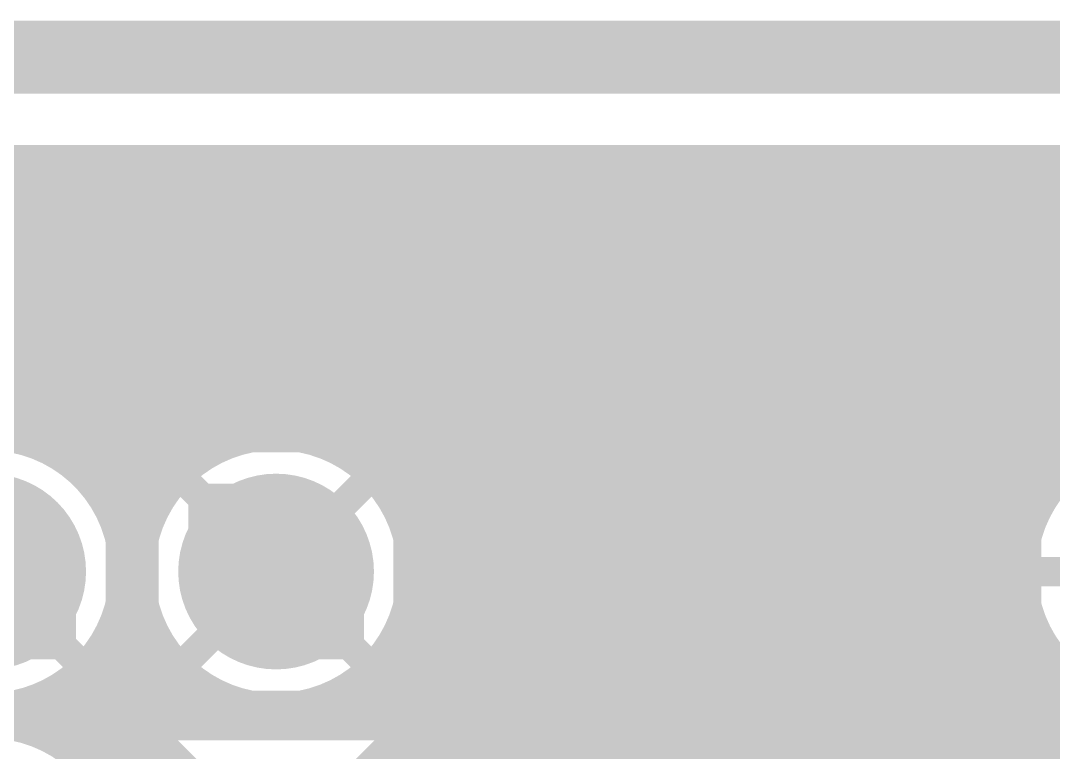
# Model space of a CAD drawing. Extents: x -5 to 112, y -62 to 71.
# Drawn here: x 84.76 to 93.72, y 65.08 to 71.44 of the extents above; entities that cross this region are included whole.
import ezdxf

# ---------------------------------------------------------------- set-up
doc = ezdxf.new("R2010")
doc.units = 0
doc.header["$MEASUREMENT"] = 0
doc.layers.get('0').update_dxf_attribs({"linetype": 'CONTINUOUS'})
for name, color, linetype in [('25-336-0_BOT', 7, 'CONTINUOUS'), ('25-336-0_DRD', 7, 'CONTINUOUS'), ('25-336-0_DRL', 2, 'CONTINUOUS'), ('25-336-0_IN1', 4, 'CONTINUOUS'), ('25-336-0_IN2', 3, 'CONTINUOUS'), ('25-336-0_SMB', 5, 'CONTINUOUS'), ('25-336-0_SMT', 10, 'CONTINUOUS'), ('25-336-0_SST', 9, 'CONTINUOUS'), ('25-336-0_TOP', 12, 'CONTINUOUS'), ('THRUHOLE_TAP', 8, 'CONTINUOUS')]:
    doc.layers.add(name, color=color, linetype=linetype)

# ---------------------------------------------------------------- blocks, each defined once
blk = doc.blocks.new('OBLONG_25')
at = {"const_width": 1.99898}
blk.add_lwpolyline([(0.50038, 0), (-0.50038, 0)], dxfattribs=at)
at = {"const_width": 0.99949}
for points in [[(-1.000124, 0, 1), (-0.000636, 0, 1)], [(0.000636, 0, 1), (1.000124, 0, 1)]]:
    blk.add_lwpolyline(points, format="xyb", close=True, dxfattribs=at)
blk = doc.blocks.new('ROUND_26')
at = {"const_width": 0.84963}
blk.add_lwpolyline([(-0.424814, 0, 1), (0.424814, 0, 1)], format="xyb", close=True, dxfattribs=at)
blk = doc.blocks.new('ROUND_31')
at = {"const_width": 0.8001}
blk.add_lwpolyline([(-0.40005, 0, 1), (0.40005, 0, 1)], format="xyb", close=True, dxfattribs=at)
blk = doc.blocks.new('ROUND_76')
at = {"const_width": 0.59944}
blk.add_lwpolyline([(-0.29972, 0, 1), (0.29972, 0, 1)], format="xyb", close=True, dxfattribs=at)

msp = doc.modelspace()

# ---------------------------------------------------------------- linework, layer by layer
at = {"layer": '25-336-0_BOT', "const_width": 0.254}
for points in [[(101.473, 70.231), (51.76012, 70.231)], [(101.473, 70.1802), (51.81092, 70.1802)], [(84.7344, 70.231), (84.7344, 67.8053)], [(84.963, 70.231), (84.963, 67.7291)], [(85.1916, 70.231), (85.1916, 67.59194)], [(85.4202, 70.231), (85.4202, 67.3608)], [(85.6488, 70.231), (85.6488, 66.77152)], [(85.8774, 70.231), (85.8774, 67.08902)], [(86.106, 70.231), (86.106, 67.45224)], [(86.3346, 70.231), (86.3346, 67.64528)], [(86.5632, 70.231), (86.5632, 67.75958)], [(86.7918, 70.231), (86.7918, 67.82054)], [(87.0204, 70.231), (87.0204, 67.83324)], [(87.249, 70.231), (87.249, 67.80276)], [(87.4776, 70.231), (87.4776, 67.72148)], [(87.7062, 70.231), (87.7062, 67.57924)], [(87.9348, 70.231), (87.9348, 67.34048)], [(88.1634, 70.231), (88.1634, 65.8622)], [(88.392, 70.231), (88.392, 65.8622)], [(88.6206, 70.231), (88.6206, 65.8622)], [(88.8492, 70.231), (88.8492, 65.8622)], [(89.0778, 70.231), (89.0778, 65.8622)], [(89.3064, 70.231), (89.3064, 65.8622)], [(89.535, 70.231), (89.535, 65.8622)], [(89.7636, 70.231), (89.7636, 65.8622)], [(89.9922, 70.231), (89.9922, 65.8622)], [(90.2208, 70.231), (90.2208, 65.8622)], [(90.4494, 70.231), (90.4494, 65.8622)], [(90.678, 70.231), (90.678, 65.8622)], [(90.9066, 70.231), (90.9066, 65.8622)], [(91.1352, 70.231), (91.1352, 65.87236)], [(91.3638, 70.231), (91.3638, 66.10096)], [(91.5924, 70.231), (91.5924, 66.32956)], [(91.821, 70.231), (91.821, 66.55816)], [(92.0496, 70.231), (92.0496, 66.78676)], [(92.2782, 70.231), (92.2782, 67.01282)], [(92.5068, 70.231), (92.5068, 67.1068)], [(92.7354, 70.231), (92.7354, 67.11188)], [(92.964, 70.231), (92.964, 67.11188)], [(93.1926, 70.231), (93.1926, 67.11188)], [(93.4212, 70.231), (93.4212, 67.11188)], [(93.6498, 70.231), (93.6498, 67.30492)], [(101.473, 69.9516), (51.94808, 69.9516)], [(101.473, 69.723), (51.98872, 69.723)], [(101.473, 69.4944), (51.94808, 69.4944)], [(101.473, 69.2658), (60.71108, 69.2658)], [(101.473, 69.0372), (60.91936, 69.0372)], [(101.473, 68.8086), (60.99556, 68.8086)], [(101.473, 68.58), (60.99302, 68.58)], [(101.473, 68.3514), (60.9727, 68.3514)], [(101.473, 68.1228), (60.9727, 68.1228)], [(101.473, 67.8942), (60.9727, 67.8942)], [(86.36508, 67.6656), (85.08238, 67.6656)], [(94.02572, 67.6656), (87.58428, 67.6656)], [(86.13902, 67.4878), (86.97468, 66.65468)], [(87.8078, 67.4878), (86.97468, 66.65468)], [(86.09076, 67.437), (85.3567, 67.437)], [(93.7514, 67.437), (87.8586, 67.437)], [(85.93074, 67.2084), (85.51672, 67.2084)], [(93.59138, 67.2084), (88.01608, 67.2084)], [(93.54566, 67.11188), (92.56268, 67.11188)], [(85.8393, 66.9798), (85.60816, 66.9798)], [(92.2401, 66.9798), (88.11006, 66.9798)], [(92.2401, 66.97726), (91.1225, 65.8622)], [(85.79866, 66.7512), (85.65134, 66.7512)], [(92.0115, 66.7512), (88.1507, 66.7512)], [(84.47532, 66.65468), (85.725, 65.405), (91.313, 65.405), (92.56268, 66.65468), (94.63532, 66.65468)], [(85.8012, 66.5226), (85.64626, 66.5226)], [(85.6488, 66.5353), (85.6488, 66.12636)], [(91.7829, 66.5226), (88.14816, 66.5226)], [(85.84946, 66.294), (85.598, 66.294)], [(85.8774, 66.22034), (85.8774, 65.89776)], [(91.5543, 66.294), (88.09736, 66.294)], [(85.56752, 66.20764), (85.91296, 65.8622)], [(92.75064, 66.19748), (91.64066, 65.08496)], [(92.7354, 66.1797), (92.7354, 54.18328)], [(93.54566, 66.19748), (92.75064, 66.19748)], [(92.964, 66.19748), (92.964, 54.25948)], [(93.1926, 66.19748), (93.1926, 54.29758)], [(93.4212, 66.19748), (93.4212, 54.30266)], [(85.95106, 66.0654), (85.70976, 66.0654)], [(91.3257, 66.0654), (87.99576, 66.0654)], [(93.6117, 66.0654), (92.61856, 66.0654)], [(87.9348, 65.96888), (87.9348, 65.8622)], [(92.5068, 65.9511), (92.5068, 54.06644)], [(93.6498, 66.00444), (93.6498, 64.80556)], [(86.09838, 65.8622), (85.91296, 65.8622)], [(91.1225, 65.8622), (87.84844, 65.8622)], [(93.78188, 65.8368), (92.38996, 65.8368)], [(92.2782, 65.7225), (92.2782, 55.91556)], [(94.08922, 65.6082), (92.16136, 65.6082)], [(84.7344, 65.50406), (84.7344, 65.30594)], [(84.91982, 65.56248), (85.39734, 65.08496)], [(84.963, 65.5193), (84.963, 65.2272)], [(92.0496, 65.4939), (92.0496, 56.25846)], [(85.1027, 65.3796), (62.2427, 65.3796)], [(101.473, 65.3796), (91.93276, 65.3796)], [(85.1916, 65.2907), (85.1916, 65.09258)], [(91.821, 65.2653), (91.821, 56.47182)], [(85.3313, 65.151), (85.10524, 65.151)], [(94.00286, 65.151), (91.70416, 65.151)], [(85.4202, 65.06464), (85.4202, 64.8589)], [(91.5924, 65.04178), (91.5924, 56.61914)]]:
    msp.add_lwpolyline(points, dxfattribs=at)
for points in [[(85.65388, 66.65468, 0.4142136), (84.47532, 67.83324)], [(86.97468, 67.83578, 0.4142136), (85.79358, 66.65468)], [(88.15578, 66.65468, 0.4142136), (86.97468, 67.83578)], [(94.63532, 67.83578, 0.3020993), (93.54566, 67.11188)], [(92.56268, 67.11188, 0.1989132), (92.23939, 66.97797)], [(92.56268, 67.11188, 0.1989132), (92.23939, 66.97797)], [(85.56752, 66.20764, 0.0974315), (85.65547, 66.65468)], [(85.79358, 66.65468, 0.1859013), (86.09867, 65.86246)], [(87.84844, 65.8622, 0.1862748), (88.15429, 66.65468)], [(93.54566, 66.19748, 0.3020994), (94.63532, 65.47358)], [(84.47532, 65.47358, 0.096928), (84.92054, 65.56071)], [(85.65388, 64.15532, 0.4142136), (84.47532, 65.33388)], [(94.63532, 65.33388, 0.4142136), (93.45676, 64.15532)], [(85.40242, 65.08242, 0.1989124), (85.725, 64.9488)], [(85.40242, 65.08242, 0.1989124), (85.725, 64.9488)], [(91.313, 64.9478, 0.1989116), (91.63629, 65.08171)]]:
    msp.add_lwpolyline(points, format="xyb", dxfattribs=at)
at = {"layer": '25-336-0_DRD'}
for points, const_width in [([(-5.08, 7.62), (-5.08, 71.12), (111.76, 71.12), (111.76, -5.08), (-5.08, -5.08), (-5.08, 7.62)], 0.635), ([(86.05012, 68.56984), (86.68512, 69.20484)], 0.254), ([(86.68512, 69.20484), (87.32012, 68.56984)], 0.254), ([(86.05012, 69.07784), (86.05012, 68.56984)], 0.254), ([(86.68512, 68.44284), (86.05012, 69.07784)], 0.254), ([(87.32012, 69.07784), (86.68512, 68.44284)], 0.254), ([(87.32012, 68.56984), (87.32012, 69.07784)], 0.254), ([(86.33968, 67.28968), (86.33968, 66.65468)], 0.254), ([(86.97468, 67.28968), (86.33968, 67.28968)], 0.254), ([(86.97468, 66.01968), (86.97468, 67.28968)], 0.254), ([(83.84032, 66.65468), (85.11032, 66.65468)], 0.254), ([(85.11032, 66.65468), (85.11032, 66.01968)], 0.254), ([(86.33968, 66.65468), (87.60968, 66.65468)], 0.254), ([(87.60968, 66.65468), (87.60968, 66.01968)], 0.254), ([(85.11032, 66.01968), (84.47532, 66.01968)], 0.254), ([(87.60968, 66.01968), (86.97468, 66.01968)], 0.254)]:
    msp.add_lwpolyline(points, dxfattribs=dict(at, const_width=const_width))
at = {"layer": '25-336-0_DRL', "const_width": 0.635}
msp.add_lwpolyline([(-5.08, 7.62), (-5.08, 71.12), (111.76, 71.12), (111.76, -5.08), (-5.08, -5.08), (-5.08, 7.62)], dxfattribs=at)
at = {"layer": '25-336-0_IN1', "const_width": 0.254}
for points in [[(99.441, 69.85), (51.97602, 69.85)], [(84.7598, 69.85), (84.7598, 67.80022)], [(84.9884, 69.85), (84.9884, 67.7164)], [(85.217, 69.85), (85.217, 67.57162)], [(85.4456, 69.85), (85.4456, 67.32524)], [(85.6742, 69.85), (85.6742, 29.37002)], [(85.9028, 69.85), (85.9028, 67.14744)], [(86.1314, 69.85), (86.1314, 67.48018)], [(86.36, 69.85), (86.36, 67.66306)], [(86.5886, 69.85), (86.5886, 67.76974)], [(86.8172, 69.85), (86.8172, 67.82308)], [(87.0458, 69.85), (87.0458, 67.83324)], [(87.2744, 69.85), (87.2744, 67.79514)], [(87.503, 69.85), (87.503, 67.70878)], [(87.7316, 69.85), (87.7316, 67.55892)], [(87.9602, 69.85), (87.9602, 67.30492)], [(88.1888, 69.85), (88.1888, 40.17264)], [(88.4174, 69.85), (88.4174, 40.15994)], [(88.646, 69.85), (88.646, 40.06088)], [(88.8746, 69.85), (88.8746, 39.79672)], [(89.1032, 69.85), (89.1032, 28.067)], [(89.3318, 69.85), (89.3318, 55.72506)], [(89.5604, 69.85), (89.5604, 56.1594)], [(89.789, 69.85), (89.789, 56.40832)], [(90.0176, 69.85), (90.0176, 56.57342)], [(90.2462, 69.85), (90.2462, 56.68772)], [(90.4748, 69.85), (90.4748, 56.76138)], [(90.7034, 69.85), (90.7034, 56.79948)], [(90.932, 69.85), (90.932, 56.80202)], [(91.1606, 69.85), (91.1606, 56.77408)], [(91.3892, 69.85), (91.3892, 56.71058)], [(91.6178, 69.85), (91.6178, 56.60644)], [(91.8464, 69.85), (91.8464, 56.4515)], [(92.075, 69.85), (92.075, 56.22798)], [(92.3036, 69.85), (92.3036, 55.86222)], [(92.5322, 69.85), (92.5322, 54.08422)], [(92.7608, 69.85), (92.7608, 54.19344)], [(92.9894, 69.85), (92.9894, 54.26456)], [(93.218, 69.85), (93.218, 54.30012)], [(93.4466, 69.85), (93.4466, 54.30266)], [(93.6752, 69.85), (93.6752, 67.34302)], [(99.441, 69.723), (51.98872, 69.723)], [(99.441, 69.4944), (51.94808, 69.4944)], [(99.441, 69.2658), (60.71108, 69.2658)], [(99.441, 69.0372), (60.91936, 69.0372)], [(99.441, 68.8086), (60.99556, 68.8086)], [(99.441, 68.58), (60.99302, 68.58)], [(99.441, 68.3514), (60.90412, 68.3514)], [(99.441, 68.1228), (60.67298, 68.1228)], [(99.441, 67.8942), (19.44878, 67.8942)], [(86.36508, 67.6656), (85.08238, 67.6656)], [(94.02572, 67.6656), (87.58428, 67.6656)], [(86.13902, 67.4878), (86.97468, 66.65468)], [(87.8078, 67.4878), (86.97468, 66.65468)], [(86.09076, 67.437), (85.3567, 67.437)], [(93.7514, 67.437), (87.8586, 67.437)], [(85.93074, 67.2084), (85.51672, 67.2084)], [(93.59138, 67.2084), (88.01608, 67.2084)], [(85.8393, 66.9798), (85.60816, 66.9798)], [(93.49994, 66.9798), (88.11006, 66.9798)], [(85.79866, 66.7512), (85.65134, 66.7512)], [(93.45676, 66.7512), (88.1507, 66.7512)], [(86.13902, 65.81902), (86.97468, 66.65468)], [(87.8078, 65.81902), (86.97468, 66.65468)], [(85.8012, 66.5226), (85.64626, 66.5226)], [(93.46184, 66.5226), (88.14816, 66.5226)], [(85.84946, 66.294), (85.598, 66.294)], [(93.5101, 66.294), (88.09736, 66.294)], [(85.9028, 66.15938), (85.9028, 65.33388)], [(85.95106, 66.0654), (85.4964, 66.0654)], [(93.6117, 66.0654), (87.99576, 66.0654)], [(85.4456, 65.98412), (85.4456, 64.82588)], [(87.9602, 66.00444), (87.9602, 65.33388)], [(93.6752, 65.96634), (93.6752, 64.84112)], [(86.12378, 65.8368), (85.32622, 65.8368)], [(86.1314, 65.82918), (86.1314, 65.33388)], [(93.78188, 65.8368), (87.82558, 65.8368)], [(85.217, 65.73774), (85.217, 65.07226)], [(87.7316, 65.7479), (87.7316, 65.33388)], [(84.9884, 65.59296), (84.9884, 65.21704)], [(86.42858, 65.6082), (85.01888, 65.6082)], [(86.36, 65.6463), (86.36, 65.33388)], [(87.503, 65.59804), (87.503, 65.33388)], [(94.08922, 65.6082), (87.52078, 65.6082)], [(84.7598, 65.50914), (84.7598, 65.29832)], [(86.5886, 65.53962), (86.5886, 65.33388)], [(87.2744, 65.51168), (87.2744, 65.33388)], [(86.8172, 65.48374), (86.8172, 65.33388)], [(87.0458, 65.47612), (87.0458, 65.33388)], [(99.441, 65.3796), (25.15108, 65.3796)], [(85.79358, 65.33388), (85.79358, 62.97422)], [(88.15578, 65.33388), (85.79358, 65.33388)], [(88.15578, 65.33388), (88.15578, 62.97422)], [(85.79358, 65.151), (85.10524, 65.151)], [(94.00286, 65.151), (88.15578, 65.151)]]:
    msp.add_lwpolyline(points, dxfattribs=at)
for points in [[(85.65388, 66.65468, 0.4142136), (84.47532, 67.83324)], [(86.97468, 67.83578, 0.4142136), (85.79358, 66.65468)], [(88.15578, 66.65468, 0.4142136), (86.97468, 67.83578)], [(94.63532, 67.83578, 0.4142136), (93.45422, 66.65468)], [(84.47532, 65.47358, 0.4142136), (85.65642, 66.65468)], [(85.79358, 66.65468, 0.4142136), (86.97468, 65.47358)], [(86.97468, 65.47358, 0.4142136), (88.15578, 66.65468)], [(93.45422, 66.65468, 0.4142136), (94.63532, 65.47358)], [(85.65388, 64.15532, 0.4142136), (84.47532, 65.33388)], [(94.63532, 65.33388, 0.4142136), (93.45676, 64.15532)]]:
    msp.add_lwpolyline(points, format="xyb", dxfattribs=at)
at = {"layer": '25-336-0_IN2', "const_width": 0.254}
for points in [[(99.441, 69.85), (51.97602, 69.85)], [(84.7598, 69.85), (84.7598, 67.80022)], [(84.9884, 69.85), (84.9884, 67.7164)], [(85.217, 69.85), (85.217, 67.57162)], [(85.4456, 69.85), (85.4456, 67.32524)], [(85.6742, 69.85), (85.6742, 29.37002)], [(85.9028, 69.85), (85.9028, 67.14744)], [(86.1314, 69.85), (86.1314, 67.48018)], [(86.36, 69.85), (86.36, 67.66306)], [(86.5886, 69.85), (86.5886, 67.76974)], [(86.8172, 69.85), (86.8172, 67.82308)], [(87.0458, 69.85), (87.0458, 67.83324)], [(87.2744, 69.85), (87.2744, 67.79514)], [(87.503, 69.85), (87.503, 67.70878)], [(87.7316, 69.85), (87.7316, 67.55892)], [(87.9602, 69.85), (87.9602, 67.30492)], [(88.1888, 69.85), (88.1888, 40.17264)], [(88.4174, 69.85), (88.4174, 40.15994)], [(88.646, 69.85), (88.646, 40.06088)], [(88.8746, 69.85), (88.8746, 39.79672)], [(89.1032, 69.85), (89.1032, 28.067)], [(89.3318, 69.85), (89.3318, 55.72506)], [(89.5604, 69.85), (89.5604, 56.1594)], [(89.789, 69.85), (89.789, 56.40832)], [(90.0176, 69.85), (90.0176, 56.57342)], [(90.2462, 69.85), (90.2462, 56.68772)], [(90.4748, 69.85), (90.4748, 56.76138)], [(90.7034, 69.85), (90.7034, 56.79948)], [(90.932, 69.85), (90.932, 56.80202)], [(91.1606, 69.85), (91.1606, 56.77408)], [(91.3892, 69.85), (91.3892, 56.71058)], [(91.6178, 69.85), (91.6178, 56.60644)], [(91.8464, 69.85), (91.8464, 56.4515)], [(92.075, 69.85), (92.075, 56.22798)], [(92.3036, 69.85), (92.3036, 55.86222)], [(92.5322, 69.85), (92.5322, 54.08422)], [(92.7608, 69.85), (92.7608, 54.19344)], [(92.9894, 69.85), (92.9894, 54.26456)], [(93.218, 69.85), (93.218, 54.30012)], [(93.4466, 69.85), (93.4466, 54.30266)], [(93.6752, 69.85), (93.6752, 67.34302)], [(99.441, 69.723), (51.98872, 69.723)], [(99.441, 69.4944), (51.94808, 69.4944)], [(99.441, 69.2658), (60.71108, 69.2658)], [(99.441, 69.0372), (60.91936, 69.0372)], [(99.441, 68.8086), (60.99556, 68.8086)], [(99.441, 68.58), (60.99302, 68.58)], [(99.441, 68.3514), (60.90412, 68.3514)], [(99.441, 68.1228), (60.67298, 68.1228)], [(99.441, 67.8942), (19.44878, 67.8942)], [(86.36508, 67.6656), (85.08238, 67.6656)], [(94.02572, 67.6656), (87.58428, 67.6656)], [(86.13902, 67.4878), (86.97468, 66.65468)], [(87.8078, 67.4878), (86.97468, 66.65468)], [(86.09076, 67.437), (85.3567, 67.437)], [(93.7514, 67.437), (87.8586, 67.437)], [(85.93074, 67.2084), (85.51672, 67.2084)], [(93.59138, 67.2084), (88.01608, 67.2084)], [(85.8393, 66.9798), (85.60816, 66.9798)], [(93.49994, 66.9798), (88.11006, 66.9798)], [(85.79866, 66.7512), (85.65134, 66.7512)], [(93.45676, 66.7512), (88.1507, 66.7512)], [(86.13902, 65.81902), (86.97468, 66.65468)], [(87.8078, 65.81902), (86.97468, 66.65468)], [(85.8012, 66.5226), (85.64626, 66.5226)], [(93.46184, 66.5226), (88.14816, 66.5226)], [(85.84946, 66.294), (85.598, 66.294)], [(93.5101, 66.294), (88.09736, 66.294)], [(85.9028, 66.15938), (85.9028, 65.33388)], [(85.95106, 66.0654), (85.4964, 66.0654)], [(93.6117, 66.0654), (87.99576, 66.0654)], [(85.4456, 65.98412), (85.4456, 64.82588)], [(87.9602, 66.00444), (87.9602, 65.33388)], [(93.6752, 65.96634), (93.6752, 64.84112)], [(86.12378, 65.8368), (85.32622, 65.8368)], [(86.1314, 65.82918), (86.1314, 65.33388)], [(93.78188, 65.8368), (87.82558, 65.8368)], [(85.217, 65.73774), (85.217, 65.07226)], [(87.7316, 65.7479), (87.7316, 65.33388)], [(84.9884, 65.59296), (84.9884, 65.21704)], [(86.42858, 65.6082), (85.01888, 65.6082)], [(86.36, 65.6463), (86.36, 65.33388)], [(87.503, 65.59804), (87.503, 65.33388)], [(94.08922, 65.6082), (87.52078, 65.6082)], [(84.7598, 65.50914), (84.7598, 65.29832)], [(86.5886, 65.53962), (86.5886, 65.33388)], [(87.2744, 65.51168), (87.2744, 65.33388)], [(86.8172, 65.48374), (86.8172, 65.33388)], [(87.0458, 65.47612), (87.0458, 65.33388)], [(99.441, 65.3796), (25.15108, 65.3796)], [(85.79358, 65.33388), (85.79358, 62.97422)], [(88.15578, 65.33388), (85.79358, 65.33388)], [(88.15578, 65.33388), (88.15578, 62.97422)], [(85.79358, 65.151), (85.10524, 65.151)], [(94.00286, 65.151), (88.15578, 65.151)]]:
    msp.add_lwpolyline(points, dxfattribs=at)
for points in [[(85.65388, 66.65468, 0.4142136), (84.47532, 67.83324)], [(86.97468, 67.83578, 0.4142136), (85.79358, 66.65468)], [(88.15578, 66.65468, 0.4142136), (86.97468, 67.83578)], [(94.63532, 67.83578, 0.4142136), (93.45422, 66.65468)], [(84.47532, 65.47358, 0.4142136), (85.65642, 66.65468)], [(85.79358, 66.65468, 0.4142136), (86.97468, 65.47358)], [(86.97468, 65.47358, 0.4142136), (88.15578, 66.65468)], [(93.45422, 66.65468, 0.4142136), (94.63532, 65.47358)], [(85.65388, 64.15532, 0.4142136), (84.47532, 65.33388)], [(94.63532, 65.33388, 0.4142136), (93.45676, 64.15532)]]:
    msp.add_lwpolyline(points, format="xyb", dxfattribs=at)
at = {"layer": '25-336-0_SST', "const_width": 0.1524}
for points in [[(88.11514, 62.43574), (88.11514, 61.0743), (88.71458, 61.0743), (88.71458, 62.43574), (82.73542, 62.43574), (82.73542, 68.37426), (88.71458, 68.37426), (88.71458, 69.7357), (88.11514, 69.7357), (84.61502, 69.7357), (84.61502, 68.37426)], [(88.11514, 68.37426), (88.11514, 69.7357)], [(98.27514, 62.43574), (98.27514, 61.0743), (98.87458, 61.0743), (98.87458, 62.43574), (92.89542, 62.43574), (92.89542, 68.37426), (98.87458, 68.37426), (98.87458, 69.7357), (98.27514, 69.7357), (94.77502, 69.7357), (94.77502, 68.37426)], [(88.71458, 68.37426), (88.71458, 68.00596), (89.535, 68.00596)], [(89.535, 67.60464), (89.535, 68.00596), (90.9955, 68.00596)], [(91.37396, 62.80404), (90.9955, 62.80404), (90.9955, 68.00596), (91.37396, 68.00596)], [(91.57462, 67.8053), (91.567, 62.992)], [(90.72372, 63.20536), (90.72372, 67.60464), (89.535, 67.60464), (88.06942, 67.60464), (88.06942, 67.76466), (85.87994, 67.76466), (85.87994, 65.5447), (88.06942, 65.5447), (88.06942, 66.73596), (88.34882, 66.73596), (88.34882, 64.07404), (88.06942, 64.07404), (88.06942, 65.2653), (85.87994, 65.2653), (85.87994, 64.35598), (85.57006, 64.35598), (85.57006, 65.2653), (83.38058, 65.2653), (83.38058, 63.04534), (88.06942, 63.04534), (88.06942, 63.20536), (89.535, 63.20536), (90.72372, 63.20536)], [(83.38058, 67.76466), (83.38058, 65.5447), (85.57006, 65.5447), (85.57006, 67.76466), (83.38058, 67.76466)], [(93.54058, 67.76466), (93.54058, 65.5447), (95.73006, 65.5447), (95.73006, 67.76466), (93.54058, 67.76466)], [(100.88372, 63.20536), (100.88372, 67.60464), (99.695, 67.60464), (98.22942, 67.60464), (98.22942, 67.76466), (96.03994, 67.76466), (96.03994, 65.5447), (98.22942, 65.5447), (98.22942, 66.73596), (98.50882, 66.73596), (98.50882, 64.07404), (98.22942, 64.07404), (98.22942, 65.2653), (96.03994, 65.2653), (96.03994, 64.35598), (95.73006, 64.35598), (95.73006, 65.2653), (93.54058, 65.2653), (93.54058, 63.04534), (98.22942, 63.04534), (98.22942, 63.20536), (99.695, 63.20536), (100.88372, 63.20536)], [(88.06942, 66.73596), (88.06942, 67.60464)], [(87.14232, 66.82232), (87.29218, 66.97218), (87.29218, 66.33718), (87.14232, 66.48704), (87.14232, 66.82232), (86.80704, 66.82232), (86.65718, 66.97218), (86.65718, 66.33718), (86.80704, 66.48704), (86.80704, 66.82232)], [(84.64296, 66.82232), (84.79282, 66.97218), (84.15782, 66.97218), (84.15782, 66.33718), (84.30768, 66.48704), (84.64296, 66.48704), (84.64296, 66.82232), (84.30768, 66.82232), (84.30768, 66.48704)], [(84.79282, 66.97218), (84.79282, 66.33718), (84.64296, 66.48704)], [(86.65718, 66.97218), (87.29218, 66.97218)], [(87.14232, 66.48704), (86.80704, 66.48704)], [(84.15782, 66.33718), (84.79282, 66.33718)], [(86.65718, 66.33718), (87.29218, 66.33718)]]:
    msp.add_lwpolyline(points, dxfattribs=at)
msp.add_lwpolyline([(91.57462, 67.8053, 0.4142136), (91.37396, 68.00596)], format="xyb", dxfattribs=at)
at = {"layer": '25-336-0_TOP', "const_width": 0.254}
for points in [[(99.441, 69.85), (51.97602, 69.85)], [(84.7598, 69.85), (84.7598, 67.80022)], [(84.9884, 69.85), (84.9884, 67.7164)], [(85.217, 69.85), (85.217, 67.57162)], [(85.4456, 69.85), (85.4456, 67.32524)], [(85.6742, 69.85), (85.6742, 65.8622)], [(85.9028, 69.85), (85.9028, 67.14744)], [(86.1314, 69.85), (86.1314, 67.48018)], [(86.36, 69.85), (86.36, 67.66306)], [(86.5886, 69.85), (86.5886, 67.76974)], [(86.8172, 69.85), (86.8172, 67.82308)], [(87.0458, 69.85), (87.0458, 67.83324)], [(87.2744, 69.85), (87.2744, 67.79514)], [(87.503, 69.85), (87.503, 67.70878)], [(87.7316, 69.85), (87.7316, 67.55892)], [(87.9602, 69.85), (87.9602, 67.30492)], [(88.1888, 69.85), (88.1888, 65.85966)], [(88.4174, 69.85), (88.4174, 65.8622)], [(88.646, 69.85), (88.646, 65.8622)], [(88.8746, 69.85), (88.8746, 65.8622)], [(89.1032, 69.85), (89.1032, 65.8622)], [(89.3318, 69.85), (89.3318, 65.8622)], [(89.5604, 69.85), (89.5604, 65.8622)], [(89.789, 69.85), (89.789, 65.8622)], [(90.0176, 69.85), (90.0176, 65.8622)], [(90.2462, 69.85), (90.2462, 65.8622)], [(90.4748, 69.85), (90.4748, 65.8622)], [(90.7034, 69.85), (90.7034, 65.8622)], [(90.932, 69.85), (90.932, 65.8622)], [(91.1606, 69.85), (91.1606, 65.8622)], [(91.3892, 69.85), (91.3892, 65.8622)], [(91.6178, 69.85), (91.6178, 65.8622)], [(91.8464, 69.85), (91.8464, 65.8622)], [(92.075, 69.85), (92.075, 65.8622)], [(92.3036, 69.85), (92.3036, 65.8622)], [(92.5322, 69.85), (92.5322, 65.8622)], [(92.7608, 69.85), (92.7608, 65.8622)], [(92.9894, 69.85), (92.9894, 65.8622)], [(93.218, 69.85), (93.218, 65.8622)], [(93.4466, 69.85), (93.4466, 65.8622)], [(93.6752, 69.85), (93.6752, 67.34302)], [(99.441, 69.6722), (51.98618, 69.6722)], [(99.441, 69.4436), (51.92776, 69.4436)], [(99.441, 69.215), (60.77712, 69.215)], [(99.441, 68.9864), (60.94476, 68.9864)], [(99.441, 68.7578), (61.00318, 68.7578)], [(99.441, 68.5292), (68.7578, 68.5292)], [(99.441, 68.3006), (68.7578, 68.3006)], [(99.441, 68.072), (68.7578, 68.072)], [(99.441, 67.8434), (68.7578, 67.8434)], [(86.28888, 67.6148), (85.16112, 67.6148)], [(93.94698, 67.6148), (87.66048, 67.6148)], [(86.13902, 67.4878), (86.97468, 66.65468)], [(87.8078, 67.4878), (86.97468, 66.65468)], [(86.04758, 67.3862), (85.39988, 67.3862)], [(93.70822, 67.3862), (87.89924, 67.3862)], [(85.90534, 67.1576), (85.54212, 67.1576)], [(93.56598, 67.1576), (88.04148, 67.1576)], [(85.8266, 66.929), (85.62086, 66.929)], [(93.48724, 66.929), (88.12276, 66.929)], [(85.79612, 66.7004), (85.65388, 66.7004)], [(93.45422, 66.7004), (88.15324, 66.7004)], [(85.80882, 66.4718), (85.64118, 66.4718)], [(93.46692, 66.4718), (88.14054, 66.4718)], [(85.86724, 66.2432), (85.58022, 66.2432)], [(93.52788, 66.2432), (88.07958, 66.2432)], [(85.9028, 66.15938), (85.9028, 65.82664)], [(85.4456, 65.98412), (85.4456, 65.8622)], [(85.98154, 66.0146), (85.46592, 66.0146)], [(87.9602, 66.00444), (87.9602, 65.77838)], [(93.64218, 66.0146), (87.96528, 66.0146)], [(93.6752, 65.96634), (93.6752, 65.8622)], [(85.725, 65.8622), (85.34908, 65.8622)], [(93.75902, 65.8622), (88.22436, 65.8622)], [(86.17458, 65.786), (85.97646, 65.786)], [(86.1314, 65.82918), (86.1314, 65.64376)], [(87.9729, 65.786), (87.77224, 65.786)], [(86.04758, 65.72758), (86.44128, 65.33388)], [(87.90178, 65.72758), (87.50808, 65.33388)], [(87.7316, 65.7479), (87.7316, 65.5574)], [(86.36, 65.6463), (86.36, 65.41516)], [(87.503, 65.59804), (87.503, 65.33388)], [(86.54034, 65.5574), (86.21776, 65.5574)], [(86.5886, 65.53962), (86.5886, 65.33388)], [(87.2744, 65.51168), (87.2744, 65.33388)], [(87.7316, 65.5574), (87.40902, 65.5574)], [(86.8172, 65.48374), (86.8172, 65.33388)], [(87.0458, 65.47612), (87.0458, 65.33388)], [(81.153, 63.246), (81.153, 64.135), (82.423, 65.405), (85.725, 65.405), (86.97468, 64.15532)], [(87.50808, 65.33388), (86.44128, 65.33388)], [(87.503, 65.3288), (86.44636, 65.3288)], [(86.97468, 64.15532), (88.22436, 65.405), (95.885, 65.405), (97.13468, 64.15532)]]:
    msp.add_lwpolyline(points, dxfattribs=at)
for points in [[(85.65388, 66.65468, 0.4142136), (84.47532, 67.83324)], [(86.97468, 67.83578, 0.4142136), (85.79358, 66.65468)], [(88.15578, 66.65468, 0.4142136), (86.97468, 67.83578)], [(94.63532, 67.83578, 0.4142136), (93.45422, 66.65468)], [(85.34908, 65.8622, 0.1862748), (85.65493, 66.65468)], [(85.79358, 66.65468, 0.4142136), (86.97468, 65.47358)], [(86.97468, 65.47358, 0.4142136), (88.15578, 66.65468)], [(93.45422, 66.65468, 0.1859013), (93.75931, 65.86246)], [(86.04758, 65.72758, 0.1989124), (85.725, 65.8612)], [(88.22436, 65.8622, 0.1989132), (87.90107, 65.72829)], [(88.22436, 65.8622, 0.1989132), (87.90107, 65.72829)]]:
    msp.add_lwpolyline(points, format="xyb", dxfattribs=at)

# ---------------------------------------------------------------- block references
at = {"layer": '25-336-0_BOT'}
for name, p in [('OBLONG_25', (86.68512, 68.82384)), ('ROUND_26', (84.47532, 66.65468)), ('ROUND_26', (86.97468, 66.65468))]:
    msp.add_blockref(name, p, dxfattribs=at)
at = {"layer": '25-336-0_DRL'}
for name, p in [('ROUND_31', (86.68512, 68.82384)), ('ROUND_76', (84.47532, 66.65468)), ('ROUND_76', (86.97468, 66.65468))]:
    msp.add_blockref(name, p, dxfattribs=at)
at = {"layer": '25-336-0_IN1'}
for name, p in [('OBLONG_25', (86.68512, 68.82384)), ('ROUND_26', (84.47532, 66.65468)), ('ROUND_26', (86.97468, 66.65468))]:
    msp.add_blockref(name, p, dxfattribs=at)
at = {"layer": '25-336-0_IN2'}
for name, p in [('OBLONG_25', (86.68512, 68.82384)), ('ROUND_26', (84.47532, 66.65468)), ('ROUND_26', (86.97468, 66.65468))]:
    msp.add_blockref(name, p, dxfattribs=at)
at = {"layer": '25-336-0_SMB'}
for name, p in [('OBLONG_25', (86.68512, 68.82384)), ('ROUND_26', (84.47532, 66.65468)), ('ROUND_26', (86.97468, 66.65468))]:
    msp.add_blockref(name, p, dxfattribs=at)
at = {"layer": '25-336-0_SMT'}
for name, p in [('OBLONG_25', (86.68512, 68.82384)), ('ROUND_26', (84.47532, 66.65468)), ('ROUND_26', (86.97468, 66.65468))]:
    msp.add_blockref(name, p, dxfattribs=at)
at = {"layer": '25-336-0_TOP'}
for name, p in [('OBLONG_25', (86.68512, 68.82384)), ('ROUND_26', (84.47532, 66.65468)), ('ROUND_26', (86.97468, 66.65468))]:
    msp.add_blockref(name, p, dxfattribs=at)
at = {"layer": 'THRUHOLE_TAP'}
for name, p in [('ROUND_31', (86.68512, 68.82384)), ('ROUND_76', (84.47532, 66.65468)), ('ROUND_76', (86.97468, 66.65468))]:
    msp.add_blockref(name, p, dxfattribs=at)

doc.saveas('drawing.dxf')
